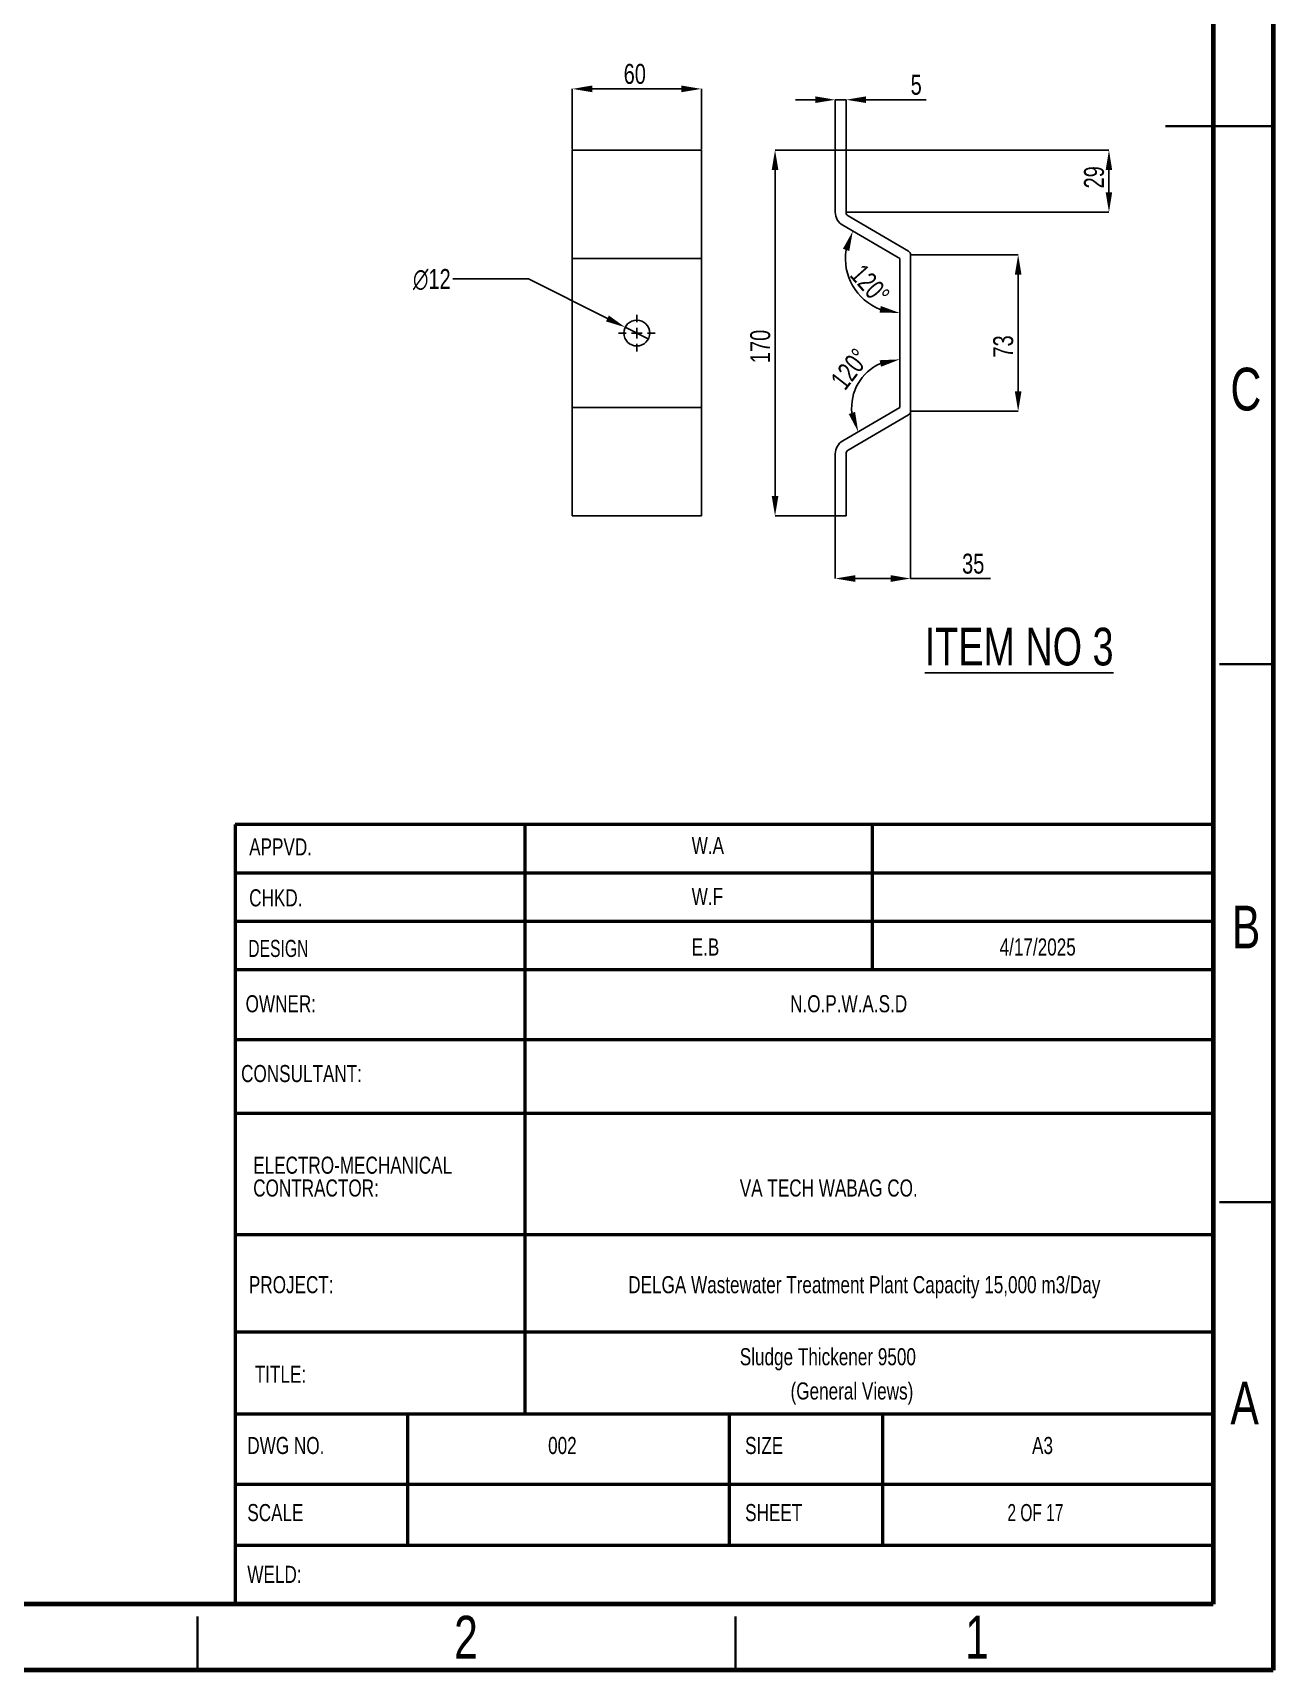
# Model space of a CAD drawing. Header units: millimetres. Extents: x 122 to 2816, y -707 to 556.
# Drawn here: x 877.5 to 992.8, y 92.9 to 245.1 of the extents above; entities that cross this region are included whole.
import ezdxf

# ---------------------------------------------------------------- set-up
doc = ezdxf.new("R2010")
doc.units = ezdxf.units.MM
doc.header["$PDSIZE"] = -1
doc.layers.add('FORMAT', color=7, linetype='Continuous')
doc.styles.add('SLDTEXTSTYLE6', font='TXT', dxfattribs={"width": 0.687299})
doc.styles.add('SLDTEXTSTYLE7', font='TXT', dxfattribs={"width": 0.75})
doc.styles.add('SLDTEXTSTYLE8', font='TXT', dxfattribs={"width": 0.678571})
doc.dimstyles.new('SLDDIMSTYLE10', dxfattribs={"dimtxt": 1.852083, "dimasz": 1.852083, "dimexe": 0, "dimexo": 0.625, "dimgap": 0.463021, "dimtad": 1, "dimlfac": 5, "dimzin": 12, "dimtxsty": 'SLDTEXTSTYLE7', "dimsah": 1, "dimcen": 2.5, "dimazin": 3, "dimtfac": 1, "dimtdec": 0, "dimtmove": 0, "dimatfit": 3, "dimfrac": 2, "dimtzin": 12})
doc.dimstyles.new('SLDDIMSTYLE7', dxfattribs={"dimtxt": 1.852083, "dimasz": 1.852083, "dimexe": 0, "dimexo": 0.625, "dimgap": 0.463021, "dimtad": 1, "dimdec": 0, "dimlfac": 5, "dimrnd": 1e-09, "dimzin": 12, "dimtxsty": 'SLDTEXTSTYLE7', "dimsah": 1, "dimcen": 2.5, "dimazin": 3, "dimtfac": 1, "dimtdec": 0, "dimtmove": 0, "dimatfit": 3, "dimfrac": 2, "dimtzin": 12})
doc.dimstyles.new('SLDDIMSTYLE8', dxfattribs={"dimtxt": 1.852083, "dimasz": 1.852083, "dimexe": 0, "dimexo": 0.625, "dimgap": 0.463021, "dimtad": 1, "dimdec": 0, "dimlfac": 5, "dimrnd": 1e-09, "dimzin": 12, "dimtxsty": 'SLDTEXTSTYLE7', "dimblk1": 'NONE', "dimsah": 1, "dimcen": 0, "dimazin": 3, "dimtfac": 1, "dimtdec": 0, "dimtmove": 0, "dimatfit": 3, "dimldrblk": 'NONE', "dimfrac": 2, "dimtzin": 12})
doc.dimstyles.new('SLDDIMSTYLE9', dxfattribs={"dimtxt": 1.852083, "dimasz": 1.852083, "dimexe": 0, "dimexo": 0.625, "dimgap": 0.463021, "dimtad": 1, "dimdec": 0, "dimlfac": 5, "dimrnd": 1e-09, "dimzin": 12, "dimtxsty": 'SLDTEXTSTYLE7', "dimsah": 1, "dimcen": 2.5, "dimazin": 3, "dimtfac": 1, "dimtdec": 0, "dimtmove": 0, "dimatfit": 0, "dimfrac": 2, "dimtzin": 12})

# ---------------------------------------------------------------- blocks, each defined once
blk = doc.blocks.new('SW_NOTE_0_11')
at = {"color": 0, "linetype": 'Continuous', "lineweight": 0, "char_height": 1.5875, "attachment_point": 1, "style": 'SLDTEXTSTYLE7'}
for s, insert in [('ELECTRO-MECHANICAL', (0, 2.05)), ('CONTRACTOR:', (0, -0.07))]:
    blk.add_mtext(s, dxfattribs=dict(at, insert=insert))
blk = doc.blocks.new('*D1077')
at = {"layer": 'Defpoints', "color": 0}
for p in [(927.66, 239.88), (927.66, 234.19), (939.66, 234.19)]:
    blk.add_point(p, dxfattribs=at)
at = {"layer": 'FORMAT', "color": 0, "lineweight": -2}
for p, q in [((927.66, 234.25), (927.66, 239.88)), ((937.81, 239.88), (929.51, 239.88)), ((939.66, 234.25), (939.66, 239.88))]:
    blk.add_line(p, q, dxfattribs=at)
at = {"layer": 'FORMAT', "color": 0}
for points in [[(929.51, 240.19), (929.51, 239.57), (927.66, 239.88)], [(937.81, 240.19), (937.81, 239.57), (939.66, 239.88)]]:
    blk.add_solid(points, dxfattribs=at)
at = {"layer": 'FORMAT', "color": 0, "insert": (933.47, 242.2), "char_height": 1.852, "attachment_point": 2, "style": 'SLDTEXTSTYLE7'}
blk.add_mtext('\\A1;60', dxfattribs=at)
blk = doc.blocks.new('*D1078')
at = {"layer": 'Defpoints', "color": 0}
for p in [(932.58, 217.72), (934.73, 216.65)]:
    blk.add_point(p, dxfattribs=at)
at = {"layer": 'FORMAT', "color": 0, "lineweight": -2}
for p, q in [((916.56, 222.21), (923.59, 222.21)), ((923.59, 222.21), (930.93, 218.55)), ((934.73, 216.65), (932.58, 217.72))]:
    blk.add_line(p, q, dxfattribs=at)
at = {"layer": 'FORMAT', "color": 0}
blk.add_solid([(931.06, 218.82), (930.79, 218.27), (932.58, 217.72)], dxfattribs=at)
at = {"layer": 'FORMAT', "color": 0, "insert": (912.85, 223.14), "char_height": 1.852, "attachment_point": 1, "style": 'SLDTEXTSTYLE7'}
blk.add_mtext('\\A1;∅12', dxfattribs=at)
blk = doc.blocks.new('_None')
blk = doc.blocks.new('SW_CENTERMARKSYMBOL_0')
at = {"layer": 'FORMAT', "color": 0}
for p, q in [((0, 1), (0, 1.7)), ((-1, 0), (-1.7, 0)), ((0, 0), (-0.5, 0)), ((0, 0), (0, 0.5)), ((0, 0), (0, -0.5)), ((0, 0), (0.5, 0)), ((1, 0), (1.7, 0)), ((0, -1), (0, -1.7))]:
    blk.add_line(p, q, dxfattribs=at)
blk = doc.blocks.new('*D1079')
at = {"layer": 'Defpoints', "color": 0}
for p in [(952.11, 234.19), (946.51, 200.19), (952.11, 200.19)]:
    blk.add_point(p, dxfattribs=at)
at = {"layer": 'FORMAT', "color": 0, "lineweight": -2}
for p, q in [((952.05, 234.19), (946.51, 234.19)), ((946.51, 232.33), (946.51, 202.04)), ((952.05, 200.19), (946.51, 200.19))]:
    blk.add_line(p, q, dxfattribs=at)
at = {"layer": 'FORMAT', "color": 0}
for points in [[(946.2, 232.33), (946.82, 232.33), (946.51, 234.19)], [(946.2, 202.04), (946.82, 202.04), (946.51, 200.19)]]:
    blk.add_solid(points, dxfattribs=at)
at = {"layer": 'FORMAT', "color": 0, "insert": (944.2, 215.94), "char_height": 1.852, "attachment_point": 2, "rotation": 90, "style": 'SLDTEXTSTYLE7'}
blk.add_mtext('\\A1;170', dxfattribs=at)
blk = doc.blocks.new('*D1080')
at = {"layer": 'Defpoints', "color": 0}
for p in [(952.11, 238.87), (952.11, 234.19), (953.11, 234.19)]:
    blk.add_point(p, dxfattribs=at)
at = {"layer": 'FORMAT', "color": 0, "lineweight": -2}
for p, q in [((950.26, 238.87), (948.4, 238.87)), ((952.11, 234.25), (952.11, 238.87)), ((952.11, 238.87), (953.11, 238.87)), ((953.11, 234.25), (953.11, 238.87)), ((954.96, 238.87), (960.56, 238.87))]:
    blk.add_line(p, q, dxfattribs=at)
at = {"layer": 'FORMAT', "color": 0}
for points in [[(950.26, 239.18), (950.26, 238.57), (952.11, 238.87)], [(954.96, 239.18), (954.96, 238.57), (953.11, 238.87)]]:
    blk.add_solid(points, dxfattribs=at)
at = {"layer": 'FORMAT', "color": 0, "insert": (959.63, 241.19), "char_height": 1.852, "attachment_point": 2, "style": 'SLDTEXTSTYLE7'}
blk.add_mtext('\\A1;5', dxfattribs=at)
blk = doc.blocks.new('*D1081')
at = {"layer": 'Defpoints', "color": 0}
for p in [(959.11, 209.92), (952.11, 200.19), (952.11, 194.37)]:
    blk.add_point(p, dxfattribs=at)
at = {"layer": 'FORMAT', "color": 0, "lineweight": -2}
for p, q in [((959.11, 209.85), (959.11, 194.37)), ((952.11, 200.12), (952.11, 194.37)), ((953.96, 194.37), (957.26, 194.37)), ((959.11, 194.37), (966.55, 194.37))]:
    blk.add_line(p, q, dxfattribs=at)
at = {"layer": 'FORMAT', "color": 0}
for points in [[(953.96, 194.68), (953.96, 194.06), (952.11, 194.37)], [(957.26, 194.68), (957.26, 194.06), (959.11, 194.37)]]:
    blk.add_solid(points, dxfattribs=at)
at = {"layer": 'FORMAT', "color": 0, "insert": (964.93, 196.68), "char_height": 1.852, "attachment_point": 2, "style": 'SLDTEXTSTYLE7'}
blk.add_mtext('\\A1;35', dxfattribs=at)
blk = doc.blocks.new('*D1082')
at = {"layer": 'Defpoints', "color": 0}
for p in [(958.11, 224.11), (953.7, 211.02), (958.11, 210.26), (958.11, 210.26), (952.8, 207.17)]:
    blk.add_point(p, dxfattribs=at)
at = {"layer": 'FORMAT', "color": 0, "lineweight": -2}
blk.add_arc((958.11, 210.26), 4.48, 113.8693, 186.3871, dxfattribs=at)
at = {"layer": 'FORMAT', "color": 0}
for points in [[(956.23, 214.66), (956.36, 214.05), (958.11, 214.74)], [(953.95, 209.86), (953.36, 209.66), (954.24, 208)]]:
    blk.add_solid(points, dxfattribs=at)
at = {"layer": 'FORMAT', "color": 0, "insert": (951.55, 212.9), "char_height": 1.852, "attachment_point": 1, "rotation": 51.9635, "style": 'SLDTEXTSTYLE7'}
blk.add_mtext('\\A1;120°', dxfattribs=at)
blk = doc.blocks.new('*D1083')
at = {"layer": 'Defpoints', "color": 0}
for p in [(952.8, 227.21), (958.11, 224.11), (958.11, 224.11), (953.12, 223.25), (958.11, 210.26)]:
    blk.add_point(p, dxfattribs=at)
at = {"layer": 'FORMAT', "color": 0, "lineweight": -2}
blk.add_arc((958.11, 224.11), 5.06, 170.8424, 248.9012, dxfattribs=at)
at = {"layer": 'FORMAT', "color": 0}
for points in [[(952.82, 225.02), (953.41, 224.81), (953.74, 226.66)], [(956.34, 219.7), (956.23, 219.09), (958.11, 219.05)]]:
    blk.add_solid(points, dxfattribs=at)
at = {"layer": 'FORMAT', "color": 0, "insert": (954.75, 223.75), "char_height": 1.852, "attachment_point": 1, "rotation": 311.7515, "style": 'SLDTEXTSTYLE7'}
blk.add_mtext('\\A1;120°', dxfattribs=at)
blk = doc.blocks.new('*D1084')
at = {"layer": 'Defpoints', "color": 0}
for p in [(959.11, 224.46), (969.11, 224.46), (959.11, 209.92)]:
    blk.add_point(p, dxfattribs=at)
at = {"layer": 'FORMAT', "color": 0, "lineweight": -2}
for p, q in [((959.17, 224.46), (969.11, 224.46)), ((969.11, 211.77), (969.11, 222.6)), ((959.17, 209.92), (969.11, 209.92))]:
    blk.add_line(p, q, dxfattribs=at)
at = {"layer": 'FORMAT', "color": 0}
for points in [[(968.8, 222.6), (969.42, 222.6), (969.11, 224.46)], [(968.8, 211.77), (969.42, 211.77), (969.11, 209.92)]]:
    blk.add_solid(points, dxfattribs=at)
at = {"layer": 'FORMAT', "color": 0, "insert": (966.79, 215.94), "char_height": 1.852, "attachment_point": 2, "rotation": 90, "style": 'SLDTEXTSTYLE7'}
blk.add_mtext('\\A1;73', dxfattribs=at)
blk = doc.blocks.new('*D1085')
at = {"layer": 'Defpoints', "color": 0}
for p in [(953.11, 234.19), (977.55, 234.19), (953.11, 228.42)]:
    blk.add_point(p, dxfattribs=at)
at = {"layer": 'FORMAT', "color": 0, "lineweight": -2}
for p, q in [((953.17, 234.19), (977.55, 234.19)), ((977.55, 230.27), (977.55, 232.33)), ((953.17, 228.42), (977.55, 228.42))]:
    blk.add_line(p, q, dxfattribs=at)
at = {"layer": 'FORMAT', "color": 0}
for points in [[(977.24, 232.33), (977.85, 232.33), (977.55, 234.19)], [(977.24, 230.27), (977.85, 230.27), (977.55, 228.42)]]:
    blk.add_solid(points, dxfattribs=at)
at = {"layer": 'FORMAT', "color": 0, "insert": (975.23, 231.66), "char_height": 1.852, "attachment_point": 2, "rotation": 90, "style": 'SLDTEXTSTYLE7'}
blk.add_mtext('\\A1;29', dxfattribs=at)

msp = doc.modelspace()

# ---------------------------------------------------------------- linework, layer by layer
at = {"color": 7, "linetype": 'Continuous', "lineweight": 70}
for p, q in [((992.821132, 379.900037), (992.821132, 92.900037)), ((987.223604, 376.033562), (987.223604, 99.033562)), ((987.223604, 99.033562), (597.821132, 99.033562)), ((992.821132, 92.900037), (592.821132, 92.900037))]:
    msp.add_line(p, q, dxfattribs=at)
at = {"color": 7, "linetype": 'Continuous', "lineweight": 35}
for p, q in [((992.822132, 236.400037), (982.820132, 236.400037)), ((987.821132, 236.400037), (992.821132, 236.400037)), ((987.821132, 186.400037), (992.821132, 186.400037)), ((987.821132, 136.400037), (992.821132, 136.400037)), ((892.821132, 97.900037), (892.821132, 92.900037)), ((942.821132, 97.900037), (942.821132, 92.900037))]:
    msp.add_line(p, q, dxfattribs=at)
at = {"color": 7, "linetype": 'Continuous', "lineweight": 25}
for p, q in [((927.657985, 234.185665), (927.657985, 228.415414)), ((939.657985, 234.185665), (927.657985, 234.185665)), ((939.657985, 234.185665), (939.657985, 228.415414)), ((952.108098, 234.185665), (952.108098, 228.415414)), ((953.108098, 234.185665), (952.108098, 234.185665)), ((953.108098, 228.415414), (953.108098, 234.185665)), ((927.657985, 228.415414), (927.657985, 227.206123)), ((939.657985, 228.415414), (939.657985, 227.206123)), ((927.657985, 227.206123), (927.657985, 224.111295)), ((939.657985, 227.206123), (939.657985, 224.111295)), ((952.802679, 227.206123), (958.108098, 224.111295)), ((958.909647, 224.801429), (953.30655, 228.069902)), ((939.657985, 224.111295), (927.657985, 224.111295)), ((927.657985, 224.111295), (927.657985, 210.260036)), ((939.657985, 224.111295), (939.657985, 210.260036)), ((958.108098, 224.111295), (958.108098, 210.260036)), ((959.108098, 209.915414), (959.108098, 224.455917)), ((939.657985, 210.260036), (927.657985, 210.260036)), ((927.657985, 210.260036), (927.657985, 207.165208)), ((939.657985, 210.260036), (939.657985, 207.165208)), ((958.108098, 210.260036), (952.802679, 207.165208)), ((953.30655, 206.301429), (958.909647, 209.569902)), ((927.657985, 207.165208), (927.657985, 205.955917)), ((939.657985, 207.165208), (939.657985, 205.955917)), ((927.657985, 205.955917), (927.657985, 200.185665)), ((939.657985, 205.955917), (939.657985, 200.185665)), ((952.108098, 205.955917), (952.108098, 200.185665)), ((953.108098, 200.185665), (953.108098, 205.955917)), ((939.657985, 200.185665), (927.657985, 200.185665)), ((952.108098, 200.185665), (953.108098, 200.185665))]:
    msp.add_line(p, q, dxfattribs=at)
at = {"color": 7, "linetype": 'Continuous', "lineweight": 50}
for p, q in [((896.333918, 171.499213), (896.333918, 162.499213)), ((987.223604, 171.499213), (896.333918, 171.499213)), ((923.268746, 166.999213), (923.268746, 171.499213)), ((955.560038, 157.999213), (955.560038, 171.499213)), ((987.223604, 166.999213), (896.333918, 166.999213)), ((923.268746, 162.499213), (923.268746, 166.999213)), ((896.333918, 162.499213), (896.333918, 99.033562)), ((987.223604, 162.499213), (896.333918, 162.499213)), ((923.268746, 157.999213), (923.268746, 162.499213)), ((987.223604, 157.999213), (896.333918, 157.999213)), ((923.268746, 116.725425), (923.268746, 157.999213)), ((987.223604, 151.499213), (896.333918, 151.499213)), ((987.223604, 144.662292), (896.333918, 144.662292)), ((987.223604, 133.35908), (896.333918, 133.35908)), ((987.223604, 124.329957), (896.333918, 124.329957)), ((896.333918, 116.725425), (987.223604, 116.725425)), ((912.378375, 104.533562), (912.378375, 116.725425)), ((942.26097, 104.533562), (942.26097, 116.725425)), ((956.531434, 104.533562), (956.531434, 116.725425)), ((896.333918, 110.197331), (987.223604, 110.197331)), ((896.333918, 104.533562), (987.223604, 104.533562))]:
    msp.add_line(p, q, dxfattribs=at)
at = {"color": 7, "linetype": 'Continuous', "lineweight": 25}
msp.add_circle((933.657985, 217.185665), 1.2, dxfattribs=at)
for centre, radius, start, end in [((953.508098, 228.415414), 1.4, 180, 239.74356284), ((953.508098, 228.415414), 0.4, 180, 239.74356284), ((958.708098, 224.455917), 0.4, 360, 59.74356284), ((958.708098, 209.915414), 0.4, 300.25643716, 0), ((953.508098, 205.955917), 1.4, 120.25643716, 180), ((953.508098, 205.955917), 0.4, 120.25643716, 180)]:
    msp.add_arc(centre, radius, start, end, dxfattribs=at)

# ---------------------------------------------------------------- block references
at = {"color": 7, "linetype": 'Continuous', "lineweight": 0}
msp.add_blockref('SW_NOTE_0_11', (898.001272, 138.586417), dxfattribs=at)
at = {"layer": 'FORMAT'}
msp.add_blockref('SW_CENTERMARKSYMBOL_0', (933.657985, 217.185665), dxfattribs=at)

# ---------------------------------------------------------------- texts
at = {"color": 7, "linetype": 'Continuous', "lineweight": 0}
for s, insert, char_height, attachment_point, style in [('C', (990.279791, 213.960191), 3.96875, 2, 'SLDTEXTSTYLE7'), ('APPVD.', (897.625905, 170.219037), 1.5875, 1, 'SLDTEXTSTYLE7'), ('W.A', (938.759342, 170.350909), 1.5875, 1, 'SLDTEXTSTYLE7'), ('CHKD.', (897.625905, 165.485334), 1.5875, 1, 'SLDTEXTSTYLE7'), ('W.F', (938.759342, 165.617206), 1.5875, 1, 'SLDTEXTSTYLE7'), ('B', (990.291734, 163.960191), 3.96875, 2, 'SLDTEXTSTYLE7'), ('DESIGN', (897.539585, 160.783528), 1.5875, 1, 'SLDTEXTSTYLE6'), ('E.B', (938.759342, 160.9154), 1.5875, 1, 'SLDTEXTSTYLE7'), ('OWNER:', (897.294257, 155.642655), 1.5875, 1, 'SLDTEXTSTYLE7'), ('CONSULTANT:', (896.875082, 149.154074), 1.5875, 1, 'SLDTEXTSTYLE7'), ('PROJECT:', (897.600162, 129.530642), 1.5875, 1, 'SLDTEXTSTYLE7'), ('Sludge Thickener 9500', (943.23026, 122.833755), 1.5875, 1, 'SLDTEXTSTYLE7'), ('TITLE:', (898.146968, 121.210974), 1.5875, 1, 'SLDTEXTSTYLE7'), ('A', (990.16082, 119.710191), 3.96875, 2, 'SLDTEXTSTYLE7'), ('DWG NO.', (897.45262, 114.583593), 1.5875, 1, 'SLDTEXTSTYLE7'), ('SIZE', (943.728406, 114.583593), 1.5875, 1, 'SLDTEXTSTYLE7'), ('SCALE', (897.45262, 108.347244), 1.5875, 1, 'SLDTEXTSTYLE7'), ('SHEET', (943.728406, 108.347244), 1.5875, 1, 'SLDTEXTSTYLE7'), ('WELD:', (897.45262, 102.607486), 1.5875, 1, 'SLDTEXTSTYLE7'), ('2', (917.781169, 97.960191), 3.96875, 2, 'SLDTEXTSTYLE7'), ('1', (965.281169, 97.960191), 3.96875, 2, 'SLDTEXTSTYLE7')]:
    msp.add_mtext(s, dxfattribs=dict(at, insert=insert, char_height=char_height, attachment_point=attachment_point, style=style))
at = {"layer": 'FORMAT'}
for s, insert, char_height, attachment_point, style in [('\\LITEM NO 3', (960.42272, 189.793996), 3.5, 1, 'SLDTEXTSTYLE7'), ('4/17/2025', (967.382572, 160.9154), 1.5875, 1, 'SLDTEXTSTYLE7'), ('N.O.P.W.A.S.D', (947.911918, 155.642655), 1.5875, 1, 'SLDTEXTSTYLE7'), ('VA TECH WABAG CO.', (943.23026, 138.516146), 1.5875, 1, 'SLDTEXTSTYLE7'), ('DELGA Wastewater Treatment Plant Capacity 15,000 m3/Day', (954.806329, 129.530642), 1.5875, 2, 'SLDTEXTSTYLE7'), ('(General Views)', (953.658033, 119.652198), 1.5875, 2, 'SLDTEXTSTYLE7'), ('002', (925.413986, 114.583593), 1.5875, 1, 'SLDTEXTSTYLE7'), ('A3', (970.40092, 114.583593), 1.5875, 1, 'SLDTEXTSTYLE7'), ('2 OF 17', (968.109702, 108.347244), 1.5875, 1, 'SLDTEXTSTYLE8')]:
    msp.add_mtext(s, dxfattribs=dict(at, insert=insert, char_height=char_height, attachment_point=attachment_point, style=style))

# ---------------------------------------------------------------- dimensions: what is measured, and where the dimension line sits
for base, p1, p2, dimstyle, picture, middle in [((927.657985, 239.883069), (939.657985, 234.185665), (927.657985, 234.185665), 'SLDDIMSTYLE7', '*D1077', (933.469937, 239.883069)), ((952.108098, 238.873984), (953.108098, 234.185665), (952.108098, 234.185665), 'SLDDIMSTYLE9', '*D1080', (959.634508, 238.873984)), ((952.108098, 194.366861), (959.108098, 209.915414), (952.108098, 200.185665), 'SLDDIMSTYLE7', '*D1081', (964.934415, 194.366861))]:
    dim = msp.add_linear_dim(base=base, p1=p1, p2=p2, dimstyle=dimstyle, dxfattribs=at)
    dim.commit()
    dim.dimension.update_dxf_attribs({"geometry": picture, "text_midpoint": middle, "dimtype": 160})
for base, p1, p2, dimstyle, picture, middle in [((946.510276, 200.185665), (952.108098, 234.185665), (952.108098, 200.185665), 'SLDDIMSTYLE7', '*D1079', (946.510276, 215.935109)), ((977.546272, 234.185665), (953.108098, 228.415414), (953.108098, 234.185665), 'SLDDIMSTYLE9', '*D1085', (977.546272, 231.660301)), ((969.108098, 224.455917), (959.108098, 209.915414), (959.108098, 224.455917), 'SLDDIMSTYLE7', '*D1084', (969.108098, 215.935109))]:
    dim = msp.add_linear_dim(base=base, p1=p1, p2=p2, angle=90, dimstyle=dimstyle, dxfattribs=at)
    dim.commit()
    dim.dimension.update_dxf_attribs({"geometry": picture, "text_midpoint": middle, "dimtype": 160})
for base, line2, picture, middle in [((953.124306, 223.247843), ((952.802679, 227.206123), (958.108098, 224.111295)), '*D1083', (954.334601, 220.743143)), ((953.695782, 211.024479), ((958.108098, 210.260036), (952.802679, 207.165208)), '*D1082', (954.581108, 213.019247))]:
    dim = msp.add_angular_dim_2l(base=base, line1=((958.108098, 224.111295), (958.108098, 210.260036)), line2=line2, dimstyle='SLDDIMSTYLE10', dxfattribs=at)
    dim.commit()
    dim.dimension.update_dxf_attribs({"geometry": picture, "text_midpoint": middle, "dimtype": 162})
dim = msp.add_diameter_dim_2p(p1=(934.7317, 216.649815), p2=(932.58427, 217.721516), dimstyle='SLDDIMSTYLE8', dxfattribs=at)
dim.commit()
dim.dimension.update_dxf_attribs({"geometry": '*D1078', "text_midpoint": (914.474886, 222.209625), "dimtype": 163})

doc.saveas('drawing.dxf')
